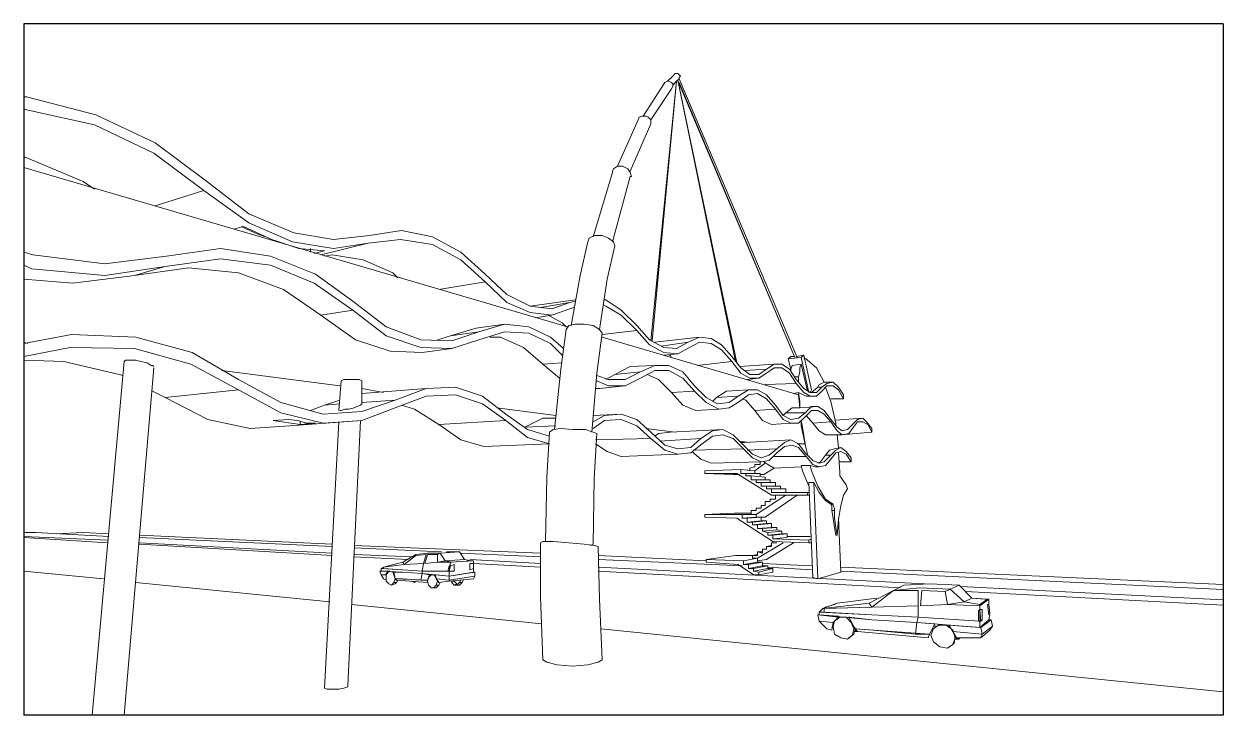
# Model space of a CAD drawing. Header units: millimetres. Extents: x 462 to 740, y -508 to -73.
# Drawn here: x 596.89 to 631.81, y -142.55 to -122.42 of the extents above; entities that cross this region are included whole.
import ezdxf

# ---------------------------------------------------------------- set-up
doc = ezdxf.new("R2010")
doc.units = ezdxf.units.MM
doc.header["$LTSCALE"] = 0.1

msp = doc.modelspace()

# ---------------------------------------------------------------- linework, layer by layer
for p, q in [((596.885, -122.418), (596.885, -142.548)), ((631.811, -122.418), (596.885, -122.418)), ((631.811, -122.418), (631.811, -142.548)), ((631.811, -142.548), (596.885, -142.548))]:
    msp.add_line(p, q)
at = {"color": 7, "lineweight": 0}
for points in [[(615.856, -123.863), (615.781, -123.938), (615.631, -124.087)], [(615.931, -123.863), (615.894, -123.863), (615.856, -123.863)], [(615.968, -123.9), (615.931, -123.863)], [(615.968, -123.9), (616.006, -123.938), (615.968, -123.975)], [(615.968, -124.012), (615.968, -123.975)], [(615.556, -124.125), (614.921, -125.099)], [(615.894, -124.087), (615.182, -131.651), (615.894, -124.087), (615.145, -131.651)], [(615.145, -125.211), (615.744, -124.311)], [(615.744, -124.125), (615.668, -124.087), (615.631, -124.087), (615.556, -124.125)], [(615.556, -124.125), (615.557, -124.125)], [(615.744, -124.311), (615.781, -124.237), (615.781, -124.162), (615.744, -124.125)], [(615.744, -124.311), (615.745, -124.311)], [(615.968, -124.012), (615.894, -124.087), (615.781, -124.199)], [(615.931, -124.05), (615.931, -124.087)], [(617.651, -132.288), (615.931, -124.05), (617.614, -132.251)], [(619.41, -132.138), (615.968, -124.012)], [(615.968, -124.125), (619.336, -132.138), (615.968, -124.125), (615.968, -124.125)], [(615.968, -124.162), (619.336, -132.138)], [(596.96, -124.537), (596.885, -124.537)], [(598.981, -125.061), (596.96, -124.537)], [(596.885, -124.911), (596.923, -124.911)], [(598.943, -125.36), (596.923, -124.911)], [(602.124, -127.27), (600.665, -126.185), (598.943, -125.36)], [(600.702, -125.885), (598.981, -125.061)], [(614.771, -125.211), (614.172, -126.558)], [(614.546, -126.708), (615.145, -125.323)], [(614.809, -125.136), (614.771, -125.211)], [(615.07, -125.136), (614.995, -125.099), (614.883, -125.099), (614.809, -125.136)], [(615.145, -125.323), (615.145, -125.285), (615.145, -125.211), (615.07, -125.136)], [(602.161, -126.971), (600.702, -125.885)], [(598.943, -127.232), (598.607, -127.008), (596.923, -126.297), (596.885, -126.297)], [(612.713, -131.239), (596.885, -126.596)], [(614.023, -126.745), (613.461, -128.618)], [(614.471, -126.633), (614.322, -126.558), (614.172, -126.558), (614.06, -126.633), (614.023, -126.708)], [(614.023, -126.708), (614.023, -126.745)], [(614.583, -126.859), (614.546, -126.745), (614.471, -126.633)], [(603.433, -127.944), (602.161, -126.971)], [(614.023, -128.768), (614.546, -126.859)], [(614.546, -126.859), (614.583, -126.859)], [(602.124, -127.27), (600.702, -127.719)], [(602.124, -127.27), (603.433, -128.206)], [(605.903, -128.693), (604.743, -128.505), (603.433, -127.944)], [(602.984, -128.393), (603.283, -128.318)], [(603.92, -128.618), (603.696, -128.543), (603.209, -128.318)], [(605.641, -129.03), (604.893, -128.955), (604.107, -128.693), (603.283, -128.318)], [(605.903, -128.955), (604.706, -128.768), (603.433, -128.206)], [(610.318, -129.704), (609.607, -129.067), (608.784, -128.618), (607.886, -128.431), (606.951, -128.581)], [(606.913, -128.805), (605.528, -129.143)], [(606.951, -128.581), (605.903, -128.693)], [(606.913, -128.805), (605.903, -128.955)], [(607.849, -128.693), (606.913, -128.805)], [(608.784, -128.843), (607.849, -128.693)], [(610.318, -129.929), (609.607, -129.292), (608.784, -128.843)], [(613.311, -128.768), (613.087, -129.742), (612.825, -131.202)], [(613.724, -128.581), (613.498, -128.581), (613.349, -128.656), (613.311, -128.768)], [(613.91, -128.656), (613.724, -128.581)], [(614.097, -128.88), (614.06, -128.768), (613.91, -128.656)], [(597.147, -129.143), (596.885, -129.067)], [(601.039, -129.18), (599.242, -129.404), (597.147, -129.143)], [(604.069, -129.18), (602.611, -128.955), (601.039, -129.18)], [(605.379, -129.704), (604.069, -129.18)], [(605.229, -129.067), (605.229, -128.955)], [(605.641, -129.03), (605.341, -129.104)], [(605.641, -129.18), (605.866, -129.143)], [(607.774, -129.817), (607.625, -129.666), (606.764, -129.292), (605.866, -129.143)], [(613.873, -129.854), (614.097, -128.88)], [(596.885, -129.442), (597.11, -129.554)], [(599.242, -129.742), (597.11, -129.554)], [(601.001, -129.479), (599.242, -129.742)], [(600.103, -129.742), (601.001, -129.479)], [(600.103, -129.742), (601.675, -129.517)], [(602.611, -129.255), (601.001, -129.479)], [(605.528, -130.902), (604.443, -130.153), (603.134, -129.666), (601.675, -129.517)], [(604.069, -129.442), (602.611, -129.255)], [(606.464, -130.752), (605.341, -129.966), (604.069, -129.442)], [(600.103, -129.742), (598.307, -129.966), (596.885, -129.854)], [(606.464, -130.491), (605.379, -129.704)], [(612.264, -130.715), (611.627, -130.64), (610.954, -130.303), (610.318, -129.704)], [(613.648, -131.314), (613.873, -129.854)], [(610.318, -129.929), (608.971, -130.153)], [(610.954, -130.528), (610.318, -129.929)], [(607.437, -131.239), (606.464, -130.491)], [(610.954, -130.528), (611.627, -130.827), (612.264, -130.902)], [(612.938, -130.453), (611.627, -130.64)], [(612.788, -130.528), (611.927, -130.677)], [(612.264, -130.715), (612.788, -130.528)], [(612.788, -130.528), (612.938, -130.491)], [(613.836, -130.64), (613.761, -130.603)], [(614.734, -131.202), (614.284, -130.752), (613.836, -130.453), (613.798, -130.453)], [(605.528, -130.902), (606.464, -130.752)], [(607.549, -131.95), (606.538, -131.614), (605.528, -130.902)], [(606.464, -130.752), (607.437, -131.501)], [(611.778, -130.978), (612.264, -130.902)], [(612.676, -131.239), (612.563, -131.127), (612.152, -130.902)], [(612.264, -130.902), (612.788, -130.715)], [(612.788, -130.715), (612.9, -130.677)], [(614.284, -130.902), (613.836, -130.64)], [(614.734, -131.351), (614.284, -130.902)], [(608.447, -131.614), (607.437, -131.239)], [(610.056, -131.277), (609.308, -131.501)], [(610.88, -131.164), (610.056, -131.277)], [(610.131, -131.389), (610.88, -131.164)], [(611.59, -131.239), (610.88, -131.164)], [(612.226, -131.539), (611.59, -131.239)], [(612.676, -131.314), (612.525, -132.475), (612.338, -134.235)], [(613.648, -131.314), (613.461, -131.202), (613.199, -131.164), (612.938, -131.164), (612.751, -131.202), (612.676, -131.314)], [(613.724, -131.426), (613.648, -131.314)], [(615.894, -131.876), (615.519, -131.838), (615.108, -131.614), (614.734, -131.202)], [(600.14, -131.539), (598.269, -131.463), (596.885, -131.726)], [(601.787, -131.988), (600.14, -131.539)], [(609.345, -131.876), (608.447, -131.838), (607.437, -131.501)], [(609.345, -131.651), (608.447, -131.614)], [(609.308, -131.501), (608.934, -131.614)], [(610.131, -131.389), (609.308, -131.501)], [(609.345, -131.651), (610.131, -131.389)], [(609.345, -131.876), (610.131, -131.614)], [(611.59, -131.426), (610.88, -131.389), (610.131, -131.614)], [(612.002, -132.325), (611.44, -131.838), (610.767, -131.539), (610.467, -131.539)], [(612.563, -132.063), (612.226, -131.726), (611.59, -131.426)], [(612.6, -131.876), (612.226, -131.539)], [(613.724, -131.426), (613.573, -132.587), (613.423, -134.31)], [(613.724, -131.463), (614.734, -131.351)], [(619.448, -133.223), (613.724, -131.539)], [(615.108, -131.764), (614.734, -131.351)], [(616.566, -131.539), (615.257, -131.689)], [(617.502, -132.1), (617.203, -131.764), (616.904, -131.577), (616.566, -131.539), (616.23, -131.689)], [(596.885, -131.689), (596.997, -131.726)], [(600.103, -131.876), (598.232, -131.838), (596.885, -132.1)], [(601.75, -132.325), (600.103, -131.876)], [(603.134, -132.775), (601.787, -131.988)], [(607.549, -131.95), (608.484, -131.988)], [(608.484, -131.988), (609.345, -131.876)], [(615.108, -131.764), (615.519, -131.988), (615.931, -132.025)], [(616.23, -131.689), (615.444, -131.801)], [(615.894, -131.876), (616.23, -131.689)], [(615.931, -132.025), (616.267, -131.838)], [(616.904, -131.726), (616.566, -131.689), (616.267, -131.838)], [(617.203, -131.913), (616.904, -131.726)], [(617.502, -132.251), (617.203, -131.913)], [(599.767, -132.662), (599.654, -132.624), (598.045, -132.251), (596.885, -132.213)], [(599.804, -132.251), (598.868, -142.548)], [(599.804, -132.251), (599.841, -132.213)], [(600.14, -132.213), (599.953, -132.213), (599.841, -132.213)], [(600.14, -132.213), (600.29, -132.251)], [(600.665, -132.4), (600.627, -132.363), (600.59, -132.363), (600.478, -132.288), (600.29, -132.251)], [(603.134, -133.074), (601.75, -132.325)], [(612.563, -132.288), (612.002, -132.325)], [(612.002, -132.325), (612.488, -132.738)], [(615.257, -132.363), (614.546, -132.4)], [(614.846, -132.55), (615.257, -132.363)], [(615.668, -132.363), (615.257, -132.363)], [(615.519, -132.063), (615.931, -132.025)], [(615.744, -132.138), (615.706, -132.063), (615.668, -132.063)], [(616.081, -132.55), (615.668, -132.363)], [(616.492, -132.363), (617.502, -132.251)], [(618.288, -132.624), (618.026, -132.624), (617.765, -132.437), (617.502, -132.1)], [(617.765, -132.587), (617.502, -132.251)], [(618.737, -132.325), (617.726, -132.4)], [(619.373, -132.775), (619.186, -132.475), (618.962, -132.325), (618.737, -132.325), (618.512, -132.475)], [(619.223, -132.1), (619.149, -132.176)], [(619.523, -132.138), (619.149, -132.176)], [(619.149, -132.176), (619.223, -132.475)], [(619.336, -132.1), (619.223, -132.1)], [(619.261, -132.363), (619.223, -132.475), (619.223, -132.512)], [(619.261, -132.363), (619.523, -132.325)], [(619.597, -132.063), (619.373, -132.1)], [(619.41, -132.138), (619.411, -132.138)], [(619.523, -132.325), (619.485, -132.437), (619.485, -132.55), (619.448, -132.699)], [(619.523, -132.138), (619.597, -132.063)], [(619.747, -133.149), (619.523, -132.138)], [(619.709, -133.111), (619.523, -132.325)], [(619.823, -133.074), (619.597, -132.063)], [(619.672, -132.176), (619.597, -132.176)], [(619.709, -132.213), (619.672, -132.176), (619.635, -132.176)], [(620.196, -132.85), (619.972, -132.437), (619.709, -132.213)], [(599.804, -142.548), (600.665, -132.437)], [(600.665, -132.4), (600.666, -132.4)], [(602.648, -132.512), (606.09, -132.962)], [(614.396, -132.775), (613.91, -132.775), (613.573, -132.662)], [(614.097, -132.624), (613.836, -132.775)], [(614.546, -132.4), (614.097, -132.624)], [(614.846, -132.55), (614.097, -132.624)], [(614.396, -132.775), (614.846, -132.55)], [(615.668, -132.512), (615.257, -132.512), (614.846, -132.738)], [(615.744, -133.149), (615.369, -132.775), (615.033, -132.624)], [(616.417, -133.111), (616.081, -132.738), (615.668, -132.512)], [(616.417, -132.962), (616.081, -132.55)], [(617.765, -132.587), (618.026, -132.738), (618.288, -132.738)], [(618.512, -132.475), (617.877, -132.512)], [(618.288, -132.624), (618.512, -132.475)], [(618.288, -132.738), (618.512, -132.587)], [(619.186, -132.587), (618.962, -132.437), (618.737, -132.437), (618.512, -132.587)], [(619.373, -132.887), (619.186, -132.587)], [(619.448, -132.699), (619.336, -132.699)], [(619.448, -132.85), (619.448, -132.699)], [(604.368, -133.449), (603.134, -132.775)], [(606.127, -132.812), (606.053, -133.673)], [(606.202, -132.775), (606.127, -132.812)], [(606.501, -132.775), (606.314, -132.775), (606.202, -132.775)], [(606.726, -132.812), (606.652, -132.775), (606.501, -132.775)], [(606.726, -132.85), (606.726, -132.812)], [(606.726, -133.449), (606.726, -132.85)], [(606.726, -133.037), (607.362, -133.149)], [(608.597, -133.037), (606.726, -133.186)], [(610.917, -133.785), (610.243, -133.261), (609.457, -132.999), (608.597, -133.037), (607.699, -133.374)], [(613.536, -133.037), (613.648, -133.037)], [(613.573, -132.812), (613.91, -132.962), (614.396, -132.962)], [(613.648, -133.037), (614.396, -132.962)], [(614.396, -132.962), (614.846, -132.738)], [(617.427, -133.449), (617.091, -133.486), (616.754, -133.298), (616.417, -132.962)], [(617.952, -132.775), (618.288, -132.738)], [(618.475, -132.924), (619.373, -132.887)], [(619.972, -133.149), (619.784, -133.149), (619.597, -133.037), (619.373, -132.775)], [(619.784, -133.261), (619.597, -133.149), (619.373, -132.887)], [(620.009, -132.999), (619.823, -133.149)], [(619.972, -133.149), (620.122, -132.999)], [(620.196, -132.85), (620.122, -132.887), (620.047, -132.924), (620.009, -132.999)], [(620.122, -132.999), (620.009, -132.999)], [(620.458, -132.85), (620.271, -132.887), (620.122, -132.999)], [(620.458, -132.962), (620.271, -132.962), (620.122, -133.111)], [(620.458, -132.85), (620.196, -132.85)], [(620.383, -133.411), (620.234, -132.999)], [(620.757, -133.223), (620.608, -132.999), (620.458, -132.85)], [(620.608, -133.074), (620.458, -132.962)], [(600.627, -133.111), (601.001, -133.298)], [(601.001, -133.298), (603.134, -133.074)], [(603.47, -134.197), (602.236, -133.936), (601.001, -133.298)], [(604.368, -133.748), (603.134, -133.074)], [(606.09, -133.374), (605.641, -133.524)], [(607.699, -133.374), (606.726, -133.449)], [(606.726, -133.71), (607.699, -133.374)], [(607.699, -133.598), (608.597, -133.261), (609.457, -133.223)], [(610.243, -133.486), (609.457, -133.223)], [(616.417, -133.111), (615.744, -133.149)], [(616.454, -133.673), (616.081, -133.524), (615.744, -133.149)], [(616.754, -133.449), (616.417, -133.111)], [(617.053, -133.298), (616.941, -133.411)], [(617.352, -133.111), (617.053, -133.298)], [(617.689, -133.261), (617.053, -133.298)], [(617.989, -133.074), (617.352, -133.111)], [(617.427, -133.449), (617.689, -133.261)], [(617.427, -133.598), (617.726, -133.411)], [(617.689, -133.261), (617.989, -133.074)], [(618.251, -133.186), (617.989, -133.223), (617.726, -133.411)], [(618.176, -133.673), (617.914, -133.374), (617.802, -133.337)], [(618.775, -133.524), (618.512, -133.223), (618.251, -133.074), (617.989, -133.074)], [(618.512, -133.337), (618.251, -133.186)], [(618.775, -133.636), (618.512, -133.337)], [(619.298, -133.186), (619.448, -133.149)], [(619.448, -133.149), (619.449, -133.149)], [(619.448, -133.149), (619.672, -133.261)], [(619.485, -133.411), (619.448, -133.149)], [(619.485, -133.598), (619.448, -133.223)], [(619.485, -133.598), (619.485, -133.411)], [(619.672, -133.261), (619.972, -133.261)], [(619.784, -133.149), (619.823, -133.074)], [(619.784, -133.261), (619.972, -133.261)], [(619.972, -133.261), (620.122, -133.111)], [(620.383, -133.337), (620.757, -133.337)], [(620.383, -133.411), (620.533, -134.048), (620.533, -134.085)], [(620.757, -133.337), (620.608, -133.074)], [(620.757, -133.337), (620.757, -133.223)], [(605.604, -133.785), (604.368, -133.449)], [(605.604, -134.048), (604.368, -133.748)], [(605.641, -133.524), (605.229, -133.673)], [(606.726, -133.71), (605.604, -133.785)], [(606.09, -133.486), (605.641, -133.524)], [(606.127, -133.673), (606.09, -133.673)], [(606.726, -133.449), (606.726, -133.486), (606.689, -133.524), (606.577, -133.561), (606.501, -133.598), (606.352, -133.636), (606.239, -133.636), (606.127, -133.673)], [(606.726, -133.973), (607.699, -133.598)], [(608.971, -134.085), (608.26, -133.636), (607.886, -133.524)], [(610.917, -133.973), (610.243, -133.486)], [(610.655, -133.598), (612.376, -133.823)], [(616.454, -133.673), (617.128, -133.636)], [(617.128, -133.636), (616.754, -133.449)], [(617.128, -133.636), (617.427, -133.598)], [(618.176, -133.673), (618.775, -133.636)], [(618.662, -134.085), (618.4, -133.973), (618.176, -133.673)], [(619.448, -133.897), (619.223, -133.936), (618.999, -133.823), (618.775, -133.524)], [(618.999, -133.936), (618.775, -133.636)], [(619.074, -133.748), (618.999, -133.823)], [(619.261, -133.598), (619.074, -133.748)], [(619.635, -133.748), (619.074, -133.748)], [(619.485, -133.598), (619.261, -133.598)], [(619.448, -133.897), (619.635, -133.748)], [(620.009, -133.561), (619.485, -133.598)], [(619.635, -133.748), (619.823, -133.561)], [(620.009, -133.673), (619.823, -133.673), (619.635, -133.86)], [(620.383, -133.936), (620.196, -133.673), (620.009, -133.561), (619.823, -133.561)], [(620.196, -133.785), (620.009, -133.673)], [(604.144, -133.973), (604.594, -133.936)], [(604.406, -134.011), (604.144, -133.973)], [(604.406, -134.011), (604.668, -134.048), (604.93, -134.085)], [(604.594, -133.936), (604.855, -133.973)], [(604.631, -134.123), (606.726, -133.973)], [(604.855, -133.973), (605.117, -134.048)], [(604.93, -134.085), (604.93, -134.011)], [(605.379, -134.048), (604.93, -134.085)], [(605.117, -134.048), (605.379, -134.048)], [(605.604, -134.048), (606.726, -133.973)], [(606.053, -134.011), (605.641, -141.762)], [(606.314, -141.687), (606.689, -133.973)], [(608.971, -134.085), (610.917, -133.973)], [(610.281, -134.722), (609.607, -134.535), (608.971, -134.085)], [(612.189, -134.422), (611.552, -134.235), (610.917, -133.785)], [(611.552, -134.459), (610.917, -133.973)], [(612.376, -133.897), (612.002, -133.897), (611.478, -134.16)], [(614.284, -133.785), (613.461, -133.823)], [(614.284, -133.785), (613.798, -133.823), (613.461, -134.011)], [(615.145, -134.496), (614.734, -134.123), (614.284, -133.936), (613.798, -133.973), (613.461, -134.197)], [(615.145, -134.31), (614.734, -133.936), (614.284, -133.785)], [(618.662, -134.085), (619.223, -134.048)], [(619.223, -134.048), (618.999, -133.936)], [(619.223, -134.048), (619.448, -134.048)], [(619.448, -134.048), (619.635, -133.86)], [(619.523, -133.973), (619.56, -134.16), (619.635, -134.647)], [(619.523, -134.123), (619.523, -133.973)], [(619.672, -133.823), (619.86, -134.048)], [(619.86, -134.048), (620.383, -134.011)], [(620.234, -134.384), (620.047, -134.272), (619.86, -134.048)], [(620.383, -134.011), (620.196, -133.785)], [(620.87, -134.235), (620.72, -134.272), (620.57, -134.16), (620.383, -133.936)], [(620.57, -134.272), (620.383, -134.011)], [(621.319, -133.897), (620.512, -133.961)], [(620.533, -134.085), (620.533, -134.123)], [(620.87, -134.235), (621.02, -134.085)], [(621.02, -134.085), (621.169, -133.936)], [(621.319, -134.011), (621.169, -134.011), (621.02, -134.197)], [(621.58, -134.197), (621.431, -134.011), (621.319, -133.897), (621.169, -133.936)], [(621.468, -134.085), (621.319, -134.011)], [(621.58, -134.31), (621.468, -134.085)], [(603.47, -134.197), (604.631, -134.123)], [(612.376, -134.123), (611.478, -134.16)], [(612.189, -134.647), (611.552, -134.459)], [(612.189, -134.31), (612.114, -135.62), (612.077, -137.493)], [(613.237, -134.235), (612.863, -134.235), (612.525, -134.197), (612.301, -134.235), (612.189, -134.31)], [(612.189, -134.422), (612.19, -134.422)], [(613.573, -134.347), (613.461, -134.31), (613.237, -134.235)], [(613.573, -134.347), (613.498, -135.657), (613.461, -137.568)], [(614.995, -134.197), (615.856, -134.31)], [(616.305, -134.759), (615.931, -134.797), (615.556, -134.684), (615.145, -134.31)], [(615.706, -134.31), (615.369, -134.347), (615.257, -134.422)], [(617.24, -134.235), (615.706, -134.31)], [(617.24, -134.235), (616.941, -134.272), (616.604, -134.496)], [(617.839, -134.797), (617.539, -134.496), (617.24, -134.384), (616.941, -134.422), (616.641, -134.647)], [(617.802, -134.647), (617.539, -134.384), (617.24, -134.235)], [(619.523, -134.123), (619.672, -134.797), (619.709, -134.946)], [(620.234, -134.384), (620.72, -134.384)], [(620.72, -134.384), (620.57, -134.272)], [(620.608, -134.759), (620.57, -134.384)], [(620.571, -134.394), (621.58, -134.31)], [(620.72, -134.384), (620.908, -134.347)], [(620.908, -134.347), (621.02, -134.197)], [(621.58, -134.31), (621.58, -134.197)], [(610.281, -134.722), (612.189, -134.647)], [(615.145, -134.496), (613.536, -134.535)], [(614.284, -135.021), (613.873, -134.871), (613.536, -134.647)], [(615.556, -134.834), (615.145, -134.496)], [(616.604, -134.496), (615.407, -134.572)], [(616.305, -134.759), (616.604, -134.496)], [(616.305, -134.909), (616.641, -134.647)], [(617.839, -134.797), (616.38, -134.834)], [(617.726, -134.572), (618.026, -134.61)], [(617.877, -134.61), (617.765, -134.61)], [(618.587, -134.983), (618.363, -135.058), (618.101, -134.946), (617.802, -134.647)], [(618.101, -135.058), (617.839, -134.797)], [(619.223, -134.535), (617.877, -134.61)], [(618.812, -134.797), (617.952, -134.834)], [(618.587, -134.983), (618.812, -134.797)], [(619.223, -134.535), (619.037, -134.61), (618.812, -134.797)], [(619.448, -134.759), (619.261, -134.684), (619.037, -134.722), (618.812, -134.909)], [(619.635, -134.909), (619.448, -134.647), (619.223, -134.535)], [(619.41, -134.647), (619.635, -134.647)], [(619.672, -135.021), (619.448, -134.759)], [(620.495, -134.797), (620.346, -134.834)], [(620.682, -134.759), (620.495, -134.797)], [(620.533, -134.834), (620.682, -134.759)], [(620.608, -134.797), (620.608, -134.759)], [(620.833, -134.871), (620.682, -134.759)], [(614.284, -135.021), (615.931, -134.946)], [(615.556, -134.834), (615.931, -134.946), (616.305, -134.909)], [(616.904, -135.209), (616.604, -135.096), (616.342, -134.871)], [(618.101, -135.058), (618.363, -135.171), (618.587, -135.134)], [(618.587, -135.134), (618.812, -134.909)], [(618.699, -135.021), (619.672, -135.021)], [(620.047, -135.209), (619.86, -135.134), (619.635, -134.909)], [(619.86, -135.246), (619.672, -135.021)], [(620.383, -134.983), (620.196, -135.171), (620.047, -135.209)], [(620.234, -134.983), (620.084, -135.171)], [(620.346, -134.834), (620.234, -134.983)], [(620.383, -134.983), (620.234, -134.983)], [(620.234, -135.284), (620.383, -135.096)], [(620.383, -134.983), (620.533, -134.834)], [(620.833, -134.946), (620.682, -134.871), (620.533, -134.909), (620.383, -135.096)], [(620.608, -134.909), (620.609, -134.909)], [(620.645, -135.47), (620.608, -134.909)], [(620.982, -135.058), (620.833, -134.871)], [(620.982, -135.171), (620.833, -134.946)], [(620.982, -135.171), (620.982, -135.058)], [(617.765, -135.396), (616.716, -135.433)], [(616.716, -135.433), (616.716, -135.508)], [(616.716, -135.508), (617.539, -135.545)], [(616.716, -135.508), (617.651, -135.508)], [(616.904, -135.209), (618.363, -135.171)], [(617.651, -135.508), (618.662, -136.144)], [(618.176, -135.433), (617.765, -135.396)], [(617.765, -135.508), (617.765, -135.396)], [(617.914, -135.508), (617.765, -135.508)], [(618.325, -135.508), (617.914, -135.508)], [(617.914, -135.583), (617.914, -135.508)], [(618.176, -135.321), (618.026, -135.358)], [(618.026, -135.358), (618.026, -135.433)], [(618.475, -135.209), (618.176, -135.433)], [(618.325, -135.246), (618.176, -135.246)], [(618.176, -135.246), (618.176, -135.321)], [(618.176, -135.508), (618.176, -135.433)], [(618.325, -135.171), (618.325, -135.246)], [(618.325, -135.583), (618.325, -135.508)], [(618.737, -135.358), (618.55, -135.246), (618.437, -135.171)], [(618.437, -135.545), (618.737, -135.358)], [(618.737, -135.358), (619.523, -135.321)], [(619.523, -135.284), (619.784, -135.284)], [(619.523, -135.284), (619.56, -135.433)], [(619.56, -135.433), (619.747, -135.883)], [(619.784, -135.284), (619.935, -135.321)], [(619.823, -135.433), (619.784, -135.284)], [(620.009, -135.883), (619.823, -135.433)], [(620.047, -135.321), (619.86, -135.246)], [(619.935, -135.321), (620.047, -135.321)], [(620.084, -135.171), (620.009, -135.209)], [(620.047, -135.321), (620.234, -135.284)], [(620.645, -135.171), (620.982, -135.171)], [(620.682, -135.62), (620.645, -135.583), (620.645, -135.545), (620.645, -135.47)], [(617.539, -135.545), (617.726, -135.545)], [(618.064, -135.583), (617.914, -135.583)], [(618.475, -135.62), (618.064, -135.583)], [(618.064, -135.695), (618.064, -135.583)], [(618.213, -135.695), (618.064, -135.695)], [(618.624, -135.695), (618.213, -135.695)], [(618.213, -135.771), (618.213, -135.695)], [(618.363, -135.771), (618.213, -135.771)], [(618.325, -135.545), (618.437, -135.545)], [(618.437, -135.545), (618.325, -135.545)], [(618.775, -135.771), (618.363, -135.771)], [(618.363, -135.883), (618.363, -135.771)], [(618.475, -135.695), (618.475, -135.62)], [(618.624, -135.771), (618.624, -135.695)], [(618.775, -135.883), (618.775, -135.771)], [(619.747, -135.771), (619.86, -138.541)], [(619.897, -135.771), (619.747, -135.771)], [(620.047, -136.07), (619.897, -135.771)], [(620.009, -138.578), (619.897, -135.771)], [(620.87, -135.957), (620.833, -135.845), (620.757, -135.733), (620.682, -135.62)], [(618.213, -136.706), (619.074, -136.144)], [(618.512, -135.883), (618.363, -135.883)], [(618.475, -136.781), (619.41, -136.144)], [(618.924, -135.883), (618.512, -135.883)], [(618.512, -135.957), (618.512, -135.883)], [(618.662, -135.957), (618.512, -135.957)], [(619.074, -135.957), (618.662, -135.957)], [(618.662, -136.07), (618.662, -135.957)], [(619.709, -136.07), (618.662, -136.07)], [(618.662, -136.144), (619.074, -136.144)], [(618.662, -136.144), (619.709, -136.144)], [(618.775, -136.144), (618.775, -136.256)], [(618.924, -136.144), (618.775, -136.144)], [(618.924, -135.957), (618.924, -135.883)], [(619.074, -136.07), (619.074, -135.957)], [(619.41, -136.144), (619.747, -136.144)], [(619.709, -136.144), (619.709, -136.07)], [(619.747, -136.07), (619.709, -136.07)], [(619.747, -136.144), (619.709, -136.144)], [(620.458, -136.407), (620.234, -136.256), (620.009, -135.883)], [(620.234, -136.295), (620.047, -136.07)], [(620.87, -135.957), (620.757, -136.144), (620.682, -136.444), (620.608, -136.856)], [(618.213, -136.519), (618.213, -136.594)], [(618.363, -136.519), (618.213, -136.519)], [(618.363, -136.519), (618.213, -136.519)], [(618.363, -136.444), (618.363, -136.519)], [(618.475, -136.444), (618.363, -136.444)], [(618.475, -136.444), (618.363, -136.444)], [(618.475, -136.332), (618.475, -136.444)], [(618.624, -136.332), (618.475, -136.332)], [(618.624, -136.332), (618.475, -136.332)], [(618.624, -136.256), (618.624, -136.332)], [(618.775, -136.256), (618.624, -136.256)], [(618.775, -136.256), (618.624, -136.256)], [(620.383, -136.407), (620.234, -136.295)], [(620.421, -136.594), (620.421, -136.519), (620.421, -136.444), (620.383, -136.407)], [(620.458, -136.407), (620.383, -136.407)], [(620.495, -136.594), (620.495, -136.519), (620.458, -136.444), (620.458, -136.407)], [(617.577, -136.669), (616.716, -136.706)], [(616.716, -136.706), (616.716, -136.781)], [(616.716, -136.706), (617.802, -136.706)], [(616.716, -136.781), (617.651, -136.818)], [(618.064, -136.669), (617.577, -136.669)], [(617.651, -136.818), (618.699, -137.493)], [(618.213, -136.706), (617.802, -136.706)], [(617.802, -136.818), (617.802, -136.706)], [(617.802, -136.818), (618.213, -136.781)], [(617.802, -136.818), (617.952, -136.818)], [(617.952, -136.818), (618.363, -136.781)], [(617.952, -136.931), (617.952, -136.818)], [(618.363, -136.894), (617.952, -136.931)], [(618.064, -136.594), (618.064, -136.706)], [(618.213, -136.594), (618.064, -136.594)], [(618.213, -136.594), (618.064, -136.594)], [(618.213, -136.706), (618.064, -136.706)], [(618.101, -136.931), (618.512, -136.894)], [(618.213, -136.781), (618.213, -136.706)], [(618.363, -136.781), (618.213, -136.781)], [(618.213, -136.781), (618.475, -136.781)], [(618.363, -136.894), (618.363, -136.781)], [(618.512, -136.894), (618.363, -136.894)], [(618.512, -136.969), (618.512, -136.894)], [(620.458, -136.818), (620.421, -136.594)], [(620.495, -136.594), (620.421, -136.594)], [(620.495, -137.081), (620.458, -136.818)], [(620.57, -137.305), (620.533, -137.081), (620.495, -136.818), (620.495, -136.594)], [(620.57, -137.305), (620.608, -136.856)], [(620.682, -138.391), (620.608, -136.818)], [(597.222, -137.23), (596.885, -137.23)], [(599.354, -137.343), (597.222, -137.23)], [(598.607, -137.23), (597.821, -137.268)], [(599.354, -137.268), (598.607, -137.23)], [(617.952, -136.931), (618.101, -136.931)], [(618.101, -137.006), (618.101, -136.931)], [(618.101, -137.006), (618.512, -136.969)], [(618.101, -137.006), (618.251, -137.006)], [(618.251, -137.006), (618.662, -136.969)], [(618.251, -137.118), (618.251, -137.006)], [(618.251, -137.118), (618.662, -137.081)], [(618.251, -137.118), (618.4, -137.118)], [(618.4, -137.118), (618.812, -137.081)], [(618.4, -137.193), (618.4, -137.118)], [(618.4, -137.193), (618.812, -137.156)], [(618.4, -137.193), (618.55, -137.23)], [(618.662, -136.969), (618.512, -136.969)], [(618.55, -137.23), (618.962, -137.193)], [(618.55, -137.305), (618.55, -137.23)], [(618.662, -137.081), (618.662, -136.969)], [(618.812, -137.081), (618.662, -137.081)], [(618.812, -137.156), (618.812, -137.081)], [(618.962, -137.193), (618.812, -137.156)], [(618.962, -137.268), (618.962, -137.193)], [(620.533, -137.305), (620.495, -137.081)], [(599.317, -137.455), (596.885, -137.343)], [(599.317, -137.53), (596.885, -137.38)], [(605.866, -137.568), (600.253, -137.305)], [(605.866, -137.643), (600.253, -137.38)], [(605.866, -137.83), (600.253, -137.53)], [(605.866, -137.904), (600.253, -137.568)], [(611.927, -137.83), (606.501, -137.605)], [(612.002, -137.493), (611.927, -137.53)], [(612.002, -140.937), (611.927, -139.102), (611.927, -137.53)], [(612.301, -137.493), (612.002, -137.493)], [(613.498, -137.605), (613.199, -137.568), (612.751, -137.53), (612.301, -137.493)], [(613.386, -137.605), (613.461, -137.568)], [(613.61, -137.643), (613.498, -137.605)], [(618.251, -137.979), (618.999, -137.53)], [(618.512, -138.016), (619.298, -137.53)], [(618.662, -137.605), (618.512, -137.643)], [(618.55, -137.305), (618.962, -137.268)], [(618.55, -137.305), (618.699, -137.305)], [(618.662, -137.53), (618.662, -137.643)], [(618.812, -137.53), (618.662, -137.53)], [(618.812, -137.53), (618.662, -137.53)], [(618.699, -137.305), (619.111, -137.268)], [(618.699, -137.417), (618.699, -137.305)], [(618.699, -137.417), (619.111, -137.38)], [(619.747, -137.455), (618.699, -137.417)], [(618.699, -137.493), (619.747, -137.53)], [(618.812, -137.53), (618.813, -137.53)], [(619.111, -137.268), (618.962, -137.268)], [(619.111, -137.38), (619.111, -137.268)], [(619.298, -137.343), (619.111, -137.343)], [(619.784, -137.343), (619.298, -137.343)], [(619.747, -137.455), (619.823, -137.417)], [(619.747, -137.53), (619.747, -137.455)], [(619.747, -137.53), (619.823, -137.53)], [(620.533, -137.305), (620.57, -137.305)], [(609.046, -137.792), (606.501, -137.68)], [(608.185, -137.942), (606.501, -137.867)], [(608.073, -138.016), (606.501, -137.942)], [(608.297, -137.904), (607.961, -138.167), (607.924, -138.092), (608.297, -137.867)], [(608.297, -137.904), (608.597, -137.867), (608.522, -138.13), (607.961, -138.167)], [(608.635, -137.83), (608.297, -137.867)], [(608.559, -138.13), (608.635, -137.867)], [(608.934, -137.867), (609.009, -137.83), (608.635, -137.83)], [(608.934, -138.092), (608.934, -137.867), (608.635, -137.867)], [(609.009, -137.83), (609.569, -137.792), (609.195, -137.792)], [(609.158, -138.054), (609.009, -137.83)], [(609.569, -137.792), (609.72, -138.016), (609.158, -138.054)], [(611.927, -137.942), (609.607, -137.83)], [(613.724, -140.937), (613.648, -139.177), (613.61, -137.643)], [(616.754, -138.054), (613.61, -137.904)], [(617.614, -137.904), (616.754, -138.016)], [(618.101, -137.904), (617.614, -137.904)], [(618.251, -137.867), (618.101, -137.904)], [(618.101, -137.904), (618.101, -137.979)], [(618.251, -137.904), (618.101, -137.904)], [(618.251, -137.792), (618.251, -137.904)], [(618.4, -137.83), (618.251, -137.792)], [(618.4, -137.792), (618.251, -137.792)], [(618.4, -137.717), (618.4, -137.83)], [(618.512, -137.717), (618.4, -137.717)], [(618.512, -137.717), (618.4, -137.717)], [(618.512, -137.643), (618.512, -137.717)], [(618.662, -137.643), (618.512, -137.643)], [(607.362, -138.242), (607.362, -138.279), (607.287, -138.279)], [(607.362, -138.242), (607.287, -138.279)], [(607.287, -138.279), (607.287, -138.354)], [(607.362, -138.279), (607.924, -138.316), (607.287, -138.279)], [(607.924, -138.092), (607.362, -138.242)], [(607.362, -138.242), (607.961, -138.167), (607.362, -138.242), (607.362, -138.242)], [(607.362, -138.242), (607.363, -138.242)], [(609.308, -138.092), (609.27, -138.354), (608.484, -138.354)], [(608.484, -138.354), (608.522, -138.13)], [(608.559, -138.13), (608.934, -138.092)], [(609.345, -138.092), (609.308, -138.092), (608.934, -138.092), (609.158, -138.054)], [(609.907, -138.054), (609.345, -138.092), (609.158, -138.054)], [(609.27, -138.354), (609.233, -138.354), (609.27, -138.204)], [(609.42, -138.167), (609.42, -138.354), (609.27, -138.354), (609.308, -138.204), (609.42, -138.167), (609.42, -138.167)], [(609.308, -138.204), (609.27, -138.204)], [(609.981, -138.279), (609.981, -138.391), (609.27, -138.503), (610.019, -138.391), (609.981, -138.391)], [(609.981, -138.054), (609.308, -138.092)], [(609.907, -138.054), (609.72, -138.016)], [(609.907, -138.054), (609.72, -138.016)], [(611.927, -138.13), (609.869, -138.016)], [(609.869, -138.316), (609.869, -138.13), (609.981, -138.13), (609.981, -138.279), (609.869, -138.316), (609.869, -138.316)], [(609.981, -138.054), (609.907, -138.054), (609.981, -138.054), (609.981, -138.054)], [(609.981, -138.279), (609.981, -138.054)], [(611.927, -138.242), (609.981, -138.13)], [(617.802, -138.204), (613.61, -138.016)], [(623.115, -138.729), (613.61, -138.242)], [(617.839, -138.054), (616.754, -138.016)], [(616.754, -138.016), (616.754, -138.092)], [(616.754, -138.092), (617.689, -138.167)], [(617.689, -138.167), (618.138, -138.466)], [(618.251, -137.979), (617.839, -138.054)], [(617.839, -138.167), (617.839, -138.054)], [(617.839, -138.167), (618.251, -138.092)], [(617.989, -138.167), (617.839, -138.167)], [(617.989, -138.167), (618.4, -138.092)], [(617.989, -138.279), (617.989, -138.167)], [(618.4, -138.204), (617.989, -138.279)], [(618.138, -138.279), (617.989, -138.279)], [(618.251, -137.979), (618.101, -137.979)], [(618.138, -138.279), (618.55, -138.204)], [(618.138, -138.354), (618.138, -138.279)], [(618.138, -138.354), (618.55, -138.279)], [(618.251, -138.092), (618.251, -137.979)], [(618.251, -138.054), (618.512, -138.016)], [(618.4, -138.092), (618.251, -138.092)], [(618.288, -138.391), (618.699, -138.279)], [(618.4, -138.204), (618.4, -138.092)], [(619.823, -138.204), (618.4, -138.13)], [(618.55, -138.204), (618.4, -138.204)], [(618.55, -138.279), (618.55, -138.204)], [(619.823, -138.316), (618.55, -138.242)], [(618.699, -138.279), (618.55, -138.279)], [(618.699, -138.391), (618.699, -138.279)], [(631.811, -138.743), (620.682, -138.242)], [(599.205, -138.578), (596.885, -138.354)], [(607.25, -138.354), (607.511, -138.354)], [(607.437, -138.466), (607.287, -138.466), (607.25, -138.354)], [(607.287, -138.354), (607.25, -138.354)], [(607.287, -138.354), (607.549, -138.354), (607.511, -138.354)], [(607.287, -138.354), (607.924, -138.391)], [(607.287, -138.466), (607.362, -138.578)], [(607.362, -138.578), (607.437, -138.616), (607.437, -138.466)], [(607.437, -138.466), (607.511, -138.354)], [(607.699, -138.578), (607.662, -138.691), (607.587, -138.766), (607.511, -138.729), (607.437, -138.653), (607.437, -138.541), (607.437, -138.429), (607.511, -138.354), (607.625, -138.391), (607.662, -138.466), (607.699, -138.578), (607.699, -138.578)], [(607.437, -138.578), (607.438, -138.578)], [(607.549, -138.354), (607.511, -138.354)], [(607.625, -138.391), (607.626, -138.391)], [(607.924, -138.578), (607.699, -138.578), (607.662, -138.391), (607.924, -138.391)], [(607.699, -138.578), (607.7, -138.578)], [(608.635, -138.691), (607.737, -138.616), (607.699, -138.578), (608.635, -138.616), (608.635, -138.691), (608.635, -138.691)], [(607.737, -138.691), (607.774, -138.616)], [(607.924, -138.316), (608.484, -138.354), (608.484, -138.429), (608.447, -138.616), (607.924, -138.578)], [(607.924, -138.391), (608.484, -138.429)], [(608.185, -138.653), (608.186, -138.653)], [(608.297, -138.653), (608.26, -138.691), (608.185, -138.653)], [(608.447, -138.616), (608.635, -138.616), (608.71, -138.466)], [(609.27, -138.354), (609.27, -138.503), (608.484, -138.429)], [(608.71, -138.466), (608.484, -138.429)], [(608.934, -138.653), (608.896, -138.541), (608.822, -138.466), (608.747, -138.466), (608.672, -138.541), (608.635, -138.653), (608.672, -138.766), (608.747, -138.841), (608.822, -138.841), (608.896, -138.766), (608.934, -138.653), (608.934, -138.653)], [(608.71, -138.503), (608.672, -138.503)], [(608.71, -138.503), (608.711, -138.503)], [(608.784, -138.466), (608.747, -138.466)], [(608.822, -138.466), (608.859, -138.466)], [(608.971, -138.691), (608.896, -138.578), (608.859, -138.466), (609.27, -138.503), (609.27, -138.616), (608.896, -138.578)], [(609.27, -138.503), (608.896, -138.466), (608.859, -138.466)], [(608.971, -138.653), (608.934, -138.653)], [(608.971, -138.691), (609.27, -138.653), (609.27, -138.616)], [(610.019, -138.391), (610.019, -138.503), (609.27, -138.616)], [(610.019, -138.503), (609.981, -138.578), (609.27, -138.653)], [(609.42, -138.653), (609.345, -138.691), (609.345, -138.653)], [(609.42, -138.653), (609.421, -138.653)], [(609.495, -138.729), (609.42, -138.653)], [(609.495, -138.766), (609.569, -138.691), (609.607, -138.616)], [(609.645, -138.691), (609.682, -138.616)], [(610.019, -138.391), (609.981, -138.391)], [(622.404, -138.841), (613.61, -138.354)], [(618.288, -138.391), (618.138, -138.354)], [(618.138, -138.466), (618.288, -138.466)], [(618.288, -138.466), (618.699, -138.391)], [(618.288, -138.466), (618.288, -138.391)], [(619.86, -138.541), (620.009, -138.578)], [(620.009, -138.578), (620.682, -138.391)], [(631.811, -138.893), (620.682, -138.354)], [(605.791, -139.252), (600.14, -138.691)], [(607.587, -138.766), (607.699, -138.729)], [(607.662, -138.691), (607.737, -138.691), (607.699, -138.729)], [(608.822, -138.841), (608.896, -138.841)], [(608.896, -138.766), (608.971, -138.766), (608.896, -138.841)], [(608.971, -138.766), (609.009, -138.691)], [(609.495, -138.729), (609.42, -138.766), (609.345, -138.691)], [(609.569, -138.766), (609.495, -138.766), (609.42, -138.766)], [(609.532, -138.766), (609.495, -138.729)], [(609.569, -138.691), (609.645, -138.691), (609.569, -138.766)], [(622.217, -138.916), (621.58, -139.403), (621.506, -139.29), (622.217, -138.916), (622.217, -138.916)], [(622.966, -138.841), (622.217, -138.916), (622.928, -138.916), (622.928, -139.365), (621.58, -139.403)], [(623.864, -138.878), (624.125, -138.766), (623.265, -138.729), (622.516, -138.766), (622.217, -138.916)], [(623.713, -138.953), (623.864, -138.878), (622.966, -138.841)], [(623.003, -139.365), (623.04, -138.916)], [(623.788, -139.328), (623.713, -138.953), (623.04, -138.916)], [(623.788, -139.328), (624.275, -139.252), (623.864, -138.878)], [(624.125, -138.766), (624.499, -139.14), (624.275, -139.252)], [(631.811, -139.193), (624.163, -138.803)], [(631.811, -139.344), (624.312, -138.953)], [(611.965, -139.89), (606.426, -139.328)], [(621.506, -139.29), (620.159, -139.44), (620.57, -139.29), (621.73, -139.14)], [(620.57, -139.29), (620.495, -139.328), (620.234, -139.403)], [(623.003, -139.365), (623.788, -139.328)], [(624.723, -139.328), (624.723, -139.365), (623.788, -139.328)], [(624.949, -139.177), (624.723, -139.328), (624.275, -139.252)], [(624.873, -139.177), (624.986, -139.177), (624.949, -139.177), (624.873, -139.177), (624.499, -139.14)], [(624.949, -139.177), (624.499, -139.14)], [(624.986, -139.177), (624.723, -139.365)], [(624.986, -139.627), (624.949, -139.328), (624.986, -139.328)], [(624.986, -139.328), (624.986, -139.177)], [(625.023, -139.589), (624.986, -139.328)], [(620.009, -139.627), (620.608, -139.702)], [(620.458, -139.851), (620.047, -139.814), (620.009, -139.627)], [(620.047, -139.627), (620.009, -139.627)], [(620.196, -139.44), (620.196, -139.552), (620.047, -139.552)], [(620.196, -139.44), (620.159, -139.44), (620.047, -139.552)], [(620.047, -139.552), (620.047, -139.627)], [(621.58, -139.627), (620.047, -139.552)], [(620.608, -139.664), (620.047, -139.627)], [(620.047, -139.627), (621.58, -139.776)], [(620.159, -139.44), (621.58, -139.403)], [(620.234, -139.403), (620.159, -139.44)], [(621.58, -139.403), (620.196, -139.44)], [(620.196, -139.552), (621.58, -139.627)], [(620.458, -139.851), (620.608, -139.702)], [(621.057, -140.039), (621.02, -140.226), (620.87, -140.338), (620.682, -140.301), (620.495, -140.189), (620.458, -139.964), (620.495, -139.814), (620.645, -139.702), (620.833, -139.702), (620.982, -139.851), (621.057, -140.039), (621.057, -140.039)], [(620.608, -139.702), (620.609, -139.702)], [(620.645, -139.702), (620.646, -139.702)], [(620.833, -139.702), (620.834, -139.702)], [(620.945, -139.702), (620.908, -139.702)], [(621.618, -140.076), (621.095, -140.039), (620.908, -139.702), (621.58, -139.776)], [(621.58, -139.627), (622.928, -139.702), (622.928, -139.365)], [(621.58, -139.776), (622.891, -139.851), (622.928, -139.702)], [(624.723, -139.365), (624.723, -139.814), (622.928, -139.702)], [(624.761, -139.814), (624.723, -139.477), (624.686, -139.515)], [(624.761, -139.814), (624.686, -139.814), (624.686, -139.515)], [(624.798, -139.477), (624.723, -139.477)], [(624.798, -139.477), (624.798, -139.776), (624.761, -139.814)], [(624.986, -139.627), (625.023, -139.589)], [(625.023, -139.627), (624.986, -139.776), (625.061, -139.776), (624.986, -139.776)], [(631.811, -141.868), (613.686, -140.039)], [(620.047, -139.814), (620.271, -140.039)], [(620.271, -140.039), (620.421, -140.076), (620.458, -139.851)], [(620.421, -140.002), (620.458, -139.964)], [(621.057, -140.039), (621.095, -140.002)], [(621.057, -140.189), (621.095, -140.039)], [(621.132, -140.039), (621.095, -140.039)], [(623.227, -140.301), (621.169, -140.114), (621.095, -140.039), (623.265, -140.189), (623.227, -140.301), (623.227, -140.301)], [(622.891, -139.851), (622.853, -140.189), (621.618, -140.076)], [(622.853, -140.189), (623.265, -140.189), (623.414, -139.89)], [(624.723, -139.814), (624.723, -140.002), (622.891, -139.851)], [(623.414, -139.89), (622.891, -139.851)], [(624.013, -140.301), (623.938, -140.076), (623.751, -139.927), (623.526, -139.927), (623.377, -140.039), (623.302, -140.226), (623.377, -140.413), (623.564, -140.563), (623.788, -140.601), (623.938, -140.489), (624.013, -140.301), (624.013, -140.301)], [(623.339, -140.039), (623.339, -140.076)], [(623.377, -139.964), (623.451, -139.964)], [(623.451, -139.964), (623.377, -139.964)], [(623.526, -139.927), (623.527, -139.927)], [(623.751, -139.927), (623.752, -139.927)], [(623.825, -139.964), (623.825, -139.927)], [(624.051, -140.301), (623.938, -140.114), (623.825, -139.927), (624.761, -140.002), (624.798, -140.189), (623.938, -140.114)], [(623.825, -139.927), (624.723, -140.002), (624.761, -140.002)], [(624.986, -139.776), (624.723, -140.002)], [(624.761, -140.002), (625.061, -139.776)], [(625.098, -139.964), (624.798, -140.189)], [(625.023, -140.076), (625.098, -139.964)], [(625.098, -139.964), (625.061, -139.776)], [(620.87, -140.338), (620.908, -140.301)], [(621.02, -140.226), (621.057, -140.189), (620.908, -140.301)], [(621.132, -140.076), (621.095, -140.114)], [(621.095, -140.114), (621.169, -140.114)], [(623.938, -140.489), (623.976, -140.45), (624.013, -140.263)], [(624.013, -140.301), (624.013, -140.263)], [(624.125, -140.338), (624.013, -140.301)], [(624.125, -140.338), (624.088, -140.338), (624.013, -140.338)], [(624.051, -140.301), (624.761, -140.301), (624.798, -140.189)], [(624.088, -140.338), (624.163, -140.301)], [(624.125, -140.338), (624.125, -140.301)], [(624.761, -140.301), (625.023, -140.076)], [(612.413, -141.088), (612.114, -141.012), (612.002, -140.937)], [(612.413, -141.088), (612.863, -141.125), (613.311, -141.088)], [(613.311, -141.088), (613.61, -141.012), (613.724, -140.937)], [(605.866, -141.799), (605.716, -141.799), (605.641, -141.762)], [(606.202, -141.762), (606.053, -141.799), (605.866, -141.799)], [(606.202, -141.762), (606.314, -141.724), (606.314, -141.687)]]:
    msp.add_lwpolyline(points, dxfattribs=at)

doc.saveas('drawing.dxf')
